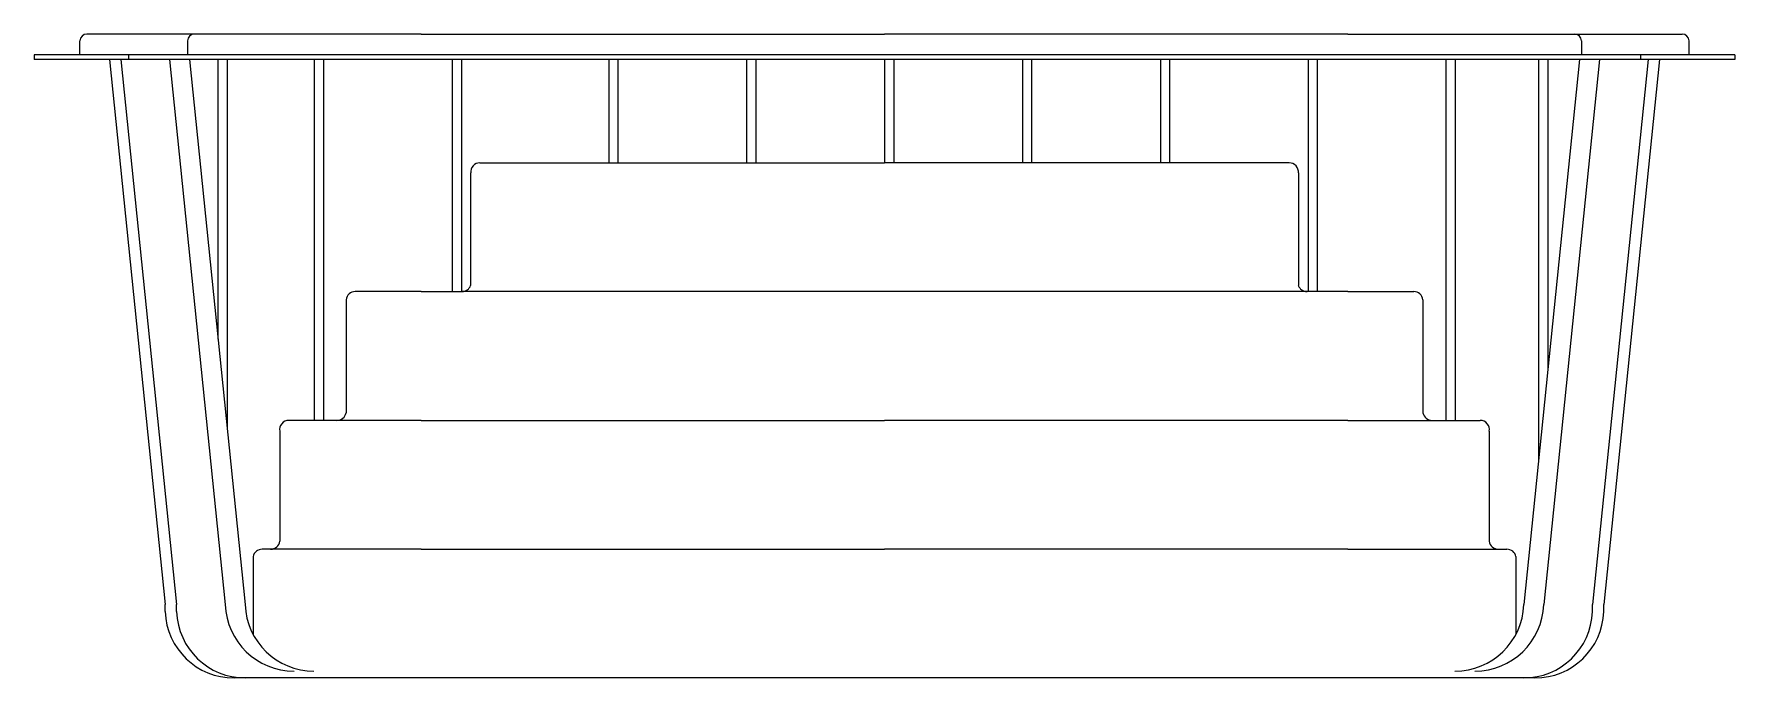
# Model space of a CAD drawing. Extents: x -1304.33 to -1300.63, y 302.54 to 303.94.
import ezdxf

# ---------------------------------------------------------------- set-up
doc = ezdxf.new("R2010")
doc.units = 0
doc.header["$LTSCALE"] = 10
doc.header["$MEASUREMENT"] = 0
doc.layers.add('Piscinas_Fibratec', color=4, linetype='CONTINUOUS')

msp = doc.modelspace()

# ---------------------------------------------------------------- linework, layer by layer
at = {"layer": 'Piscinas_Fibratec', "color": 2}
for p, q in [((-1304.2271, 303.8969), (-1304.2271, 303.9269)), ((-1303.4848, 303.9419), (-1304.2121, 303.9419)), ((-1303.9932, 303.9269), (-1303.9932, 303.8969)), ((-1303.4848, 303.9419), (-1302.4771, 303.9419)), ((-1301.4695, 303.9419), (-1302.4771, 303.9419)), ((-1301.4695, 303.9419), (-1300.7421, 303.9419)), ((-1300.961, 303.9269), (-1300.961, 303.8969)), ((-1300.7271, 303.8969), (-1300.7271, 303.9269)), ((-1304.3271, 303.8969), (-1304.3271, 303.8869)), ((-1301.509, 303.8969), (-1304.3271, 303.8969)), ((-1300.6271, 303.8869), (-1304.3271, 303.8869)), ((-1304.1213, 303.8969), (-1304.1213, 303.8869)), ((-1300.6271, 303.8969), (-1301.509, 303.8969)), ((-1300.8329, 303.8969), (-1300.8329, 303.8869)), ((-1300.6271, 303.8969), (-1300.6271, 303.8869))]:
    msp.add_line(p, q, dxfattribs=at)
at = {"layer": 'Piscinas_Fibratec'}
for p, q in [((-1304.163, 303.8869), (-1304.0419, 302.7014)), ((-1304.1383, 303.8869), (-1304.0171, 302.7014)), ((-1304.0323, 303.8869), (-1303.9112, 302.7014)), ((-1303.9891, 303.8869), (-1303.868, 302.7014)), ((-1300.9651, 303.8869), (-1301.0863, 302.7014)), ((-1300.9219, 303.8869), (-1301.0431, 302.7014)), ((-1300.816, 303.8869), (-1300.9371, 302.7014)), ((-1300.7912, 303.8869), (-1300.9124, 302.7014)), ((-1303.3574, 303.6619), (-1302.4771, 303.6619)), ((-1301.5968, 303.6619), (-1302.4771, 303.6619)), ((-1303.3774, 303.64), (-1303.3774, 303.3955)), ((-1301.5769, 303.64), (-1301.5769, 303.3955)), ((-1303.6484, 303.3641), (-1303.6484, 303.2512)), ((-1303.4848, 303.3819), (-1303.6285, 303.3819)), ((-1303.4848, 303.3819), (-1303.4848, 303.3819)), ((-1303.4848, 303.3819), (-1303.3963, 303.3819)), ((-1301.5559, 303.3819), (-1303.3963, 303.3819)), ((-1301.4695, 303.3819), (-1301.558, 303.3819)), ((-1301.4695, 303.3819), (-1301.4695, 303.3819)), ((-1301.4695, 303.3819), (-1301.3257, 303.3819)), ((-1301.3058, 303.3641), (-1301.3058, 303.2512)), ((-1303.6484, 303.2512), (-1303.6484, 303.1184)), ((-1301.3058, 303.2512), (-1301.3058, 303.1184)), ((-1303.7926, 303.0782), (-1303.7926, 302.8394)), ((-1303.7608, 303.1019), (-1303.7729, 303.1019)), ((-1303.4848, 303.1019), (-1303.7608, 303.1019)), ((-1303.4848, 303.1019), (-1302.4771, 303.1019)), ((-1301.4695, 303.1019), (-1302.4771, 303.1019)), ((-1301.4695, 303.1019), (-1301.1934, 303.1019)), ((-1301.1934, 303.1019), (-1301.1813, 303.1019)), ((-1301.1616, 303.0782), (-1301.1616, 302.8394)), ((-1303.4848, 302.8219), (-1303.8308, 302.8219)), ((-1303.4848, 302.8219), (-1302.4771, 302.8219)), ((-1301.4695, 302.8219), (-1302.4771, 302.8219)), ((-1301.4695, 302.8219), (-1301.1234, 302.8219)), ((-1303.8504, 302.8058), (-1303.8504, 302.6364)), ((-1301.1038, 302.8058), (-1301.1038, 302.6364)), ((-1304.0419, 302.6864), (-1304.0419, 302.7014)), ((-1304.0171, 302.6864), (-1304.0171, 302.7014)), ((-1300.9371, 302.6864), (-1300.9371, 302.7014)), ((-1300.9124, 302.6864), (-1300.9124, 302.7014)), ((-1301.0623, 302.5419), (-1303.892, 302.5419))]:
    msp.add_line(p, q, dxfattribs=at)
at = {"layer": 'Piscinas_Fibratec', "color": 1}
for p, q in [((-1303.927, 303.8869), (-1303.927, 303.2787)), ((-1303.907, 303.8869), (-1303.907, 303.083)), ((-1303.7176, 303.8869), (-1303.7176, 303.1019)), ((-1303.6976, 303.8869), (-1303.6976, 303.1019)), ((-1303.4176, 303.8869), (-1303.4176, 303.3819)), ((-1303.3976, 303.8869), (-1303.3976, 303.3819)), ((-1303.0771, 303.8869), (-1303.0771, 303.6619)), ((-1303.0571, 303.8869), (-1303.0571, 303.6619)), ((-1302.7771, 303.8869), (-1302.7771, 303.6619)), ((-1302.7571, 303.8869), (-1302.7571, 303.6619)), ((-1302.4771, 303.8869), (-1302.4771, 303.6619)), ((-1302.4571, 303.8869), (-1302.4571, 303.6619)), ((-1302.1771, 303.8869), (-1302.1771, 303.6619)), ((-1302.1571, 303.8869), (-1302.1571, 303.6619)), ((-1301.8771, 303.8869), (-1301.8771, 303.6619)), ((-1301.8571, 303.8869), (-1301.8571, 303.6619)), ((-1301.5559, 303.8869), (-1301.5559, 303.3819)), ((-1301.5359, 303.8869), (-1301.5359, 303.3819)), ((-1301.2559, 303.8869), (-1301.2559, 303.1019)), ((-1301.2359, 303.8869), (-1301.2359, 303.1019)), ((-1301.0543, 303.8869), (-1301.0543, 303.0145)), ((-1301.0343, 303.8869), (-1301.0343, 303.2102))]:
    msp.add_line(p, q, dxfattribs=at)
at = {"layer": 'Piscinas_Fibratec', "color": 2}
for centre, start, end in [((-1304.2121, 303.9269), 90, 180), ((-1303.9782, 303.9269), 90, 180), ((-1300.976, 303.9269), 0, 90), ((-1300.7421, 303.9269), 0, 90)]:
    msp.add_arc(centre, 0.015, start, end, dxfattribs=at)
at = {"layer": 'Piscinas_Fibratec'}
for centre, radius, start, end in [((-1303.3574, 303.6419), 0.02, 90, 185.6234), ((-1301.5968, 303.6419), 0.02, 354.3766, 90), ((-1303.6285, 303.3619), 0.02, 90, 173.7489), ((-1303.3963, 303.4019), 0.02, 270, 341.1937), ((-1301.558, 303.4019), 0.02, 198.8063, 270), ((-1301.3257, 303.3619), 0.02, 6.2511, 90), ((-1303.6681, 303.1219), 0.02, 270, 349.8859), ((-1301.2861, 303.1219), 0.02, 190.1141, 270), ((-1303.7729, 303.0819), 0.02, 90, 190.7826), ((-1301.1813, 303.0819), 0.02, 349.2174, 90), ((-1303.8308, 302.8019), 0.02, 90, 168.9063), ((-1303.8124, 302.8419), 0.02, 270, 352.747), ((-1301.1418, 302.8419), 0.02, 187.253, 270), ((-1301.1234, 302.8019), 0.02, 11.0937, 90), ((-1303.7613, 302.7069), 0.15, 182.1262, 270), ((-1303.7181, 302.7069), 0.15, 182.1262, 270), ((-1301.2362, 302.7069), 0.15, 270, 357.8738), ((-1301.193, 302.7069), 0.15, 270, 357.8738), ((-1303.892, 302.6919), 0.15, 182.1262, 270), ((-1303.8672, 302.6919), 0.15, 182.1262, 270), ((-1301.087, 302.6919), 0.15, 270, 357.8738), ((-1301.0623, 302.6919), 0.15, 270, 357.8738)]:
    msp.add_arc(centre, radius, start, end, dxfattribs=at)

doc.saveas('drawing.dxf')
